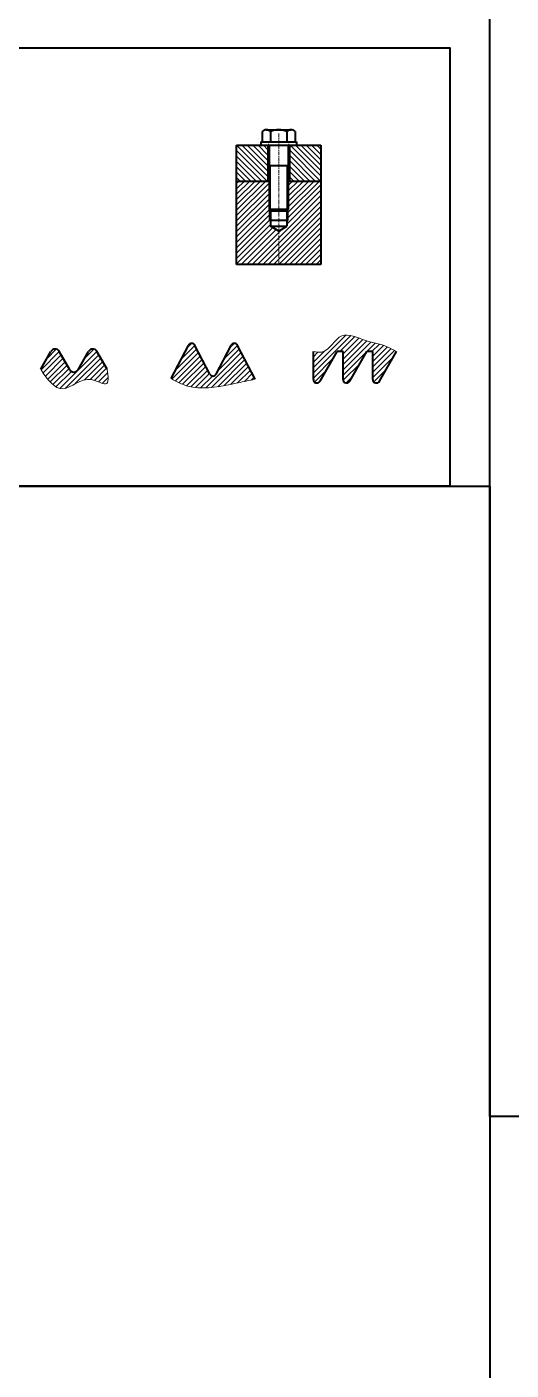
# Model space of a CAD drawing. Header units: millimetres. Extents: x -11382 to 23553, y -372 to 10786.
# Drawn here: x 118 to 524, y 3227 to 4355 of the extents above; entities that cross this region are included whole.
import ezdxf

# ---------------------------------------------------------------- set-up
doc = ezdxf.new("R2010")
doc.units = ezdxf.units.MM
doc.header["$LTSCALE"] = 0.2
doc.linetypes.add('CENTER', pattern=[50.8, 31.75, -6.35, 6.35, -6.35])
doc.linetypes.add('HIDDEN', pattern=[9.525, 6.35, -3.175])
for name, color, linetype, lineweight in [('đướng nét đứt', 4, 'HIDDEN', 20), ('đường bao thấy', 7, 'Continuous', 40), ('đường mặt cắt', 160, 'Continuous', 15), ('đường nét mảnh', 220, 'Continuous', 15), ('đường nét tâm', 137, 'CENTER', 15)]:
    doc.layers.add(name, color=color, linetype=linetype, lineweight=lineweight)
pattern_1 = [(135, (336.6813, 562.245), (-2.245064, -2.245064), [])]
pattern_2 = [(45, (336.6813, 562.245), (-2.245064, 2.245064), [])]

msp = doc.modelspace()

# ---------------------------------------------------------------- hatches: boundary and pattern name
at = {"layer": 'đường mặt cắt', "ltscale": 0.5}
h = msp.add_hatch(dxfattribs=at)
h.set_pattern_fill('ANSI31', color=256, angle=90, style=0)
h.set_pattern_definition(pattern_1)
h.paths.add_polyline_path([(320.006, 4255.718), (315.15, 4255.718), (293.686, 4255.718), (293.686, 4225.718), (320.006, 4225.718)])
h = msp.add_hatch(dxfattribs=at)
h.set_pattern_fill('ANSI31', color=256, angle=90, style=0)
h.set_pattern_definition(pattern_1)
h.paths.add_polyline_path([(338.006, 4225.718), (364.326, 4225.718), (364.326, 4255.718), (338.006, 4255.718)])
h = msp.add_hatch(dxfattribs=at)
h.set_pattern_fill('ANSI31', color=256, style=0)
h.set_pattern_definition(pattern_2)
h.paths.add_polyline_path([(321.006, 4225.718), (293.686, 4225.718), (293.686, 4155.718), (329.006, 4155.718), (329.006, 4183.632), (322.206, 4187.718), (322.206, 4192.718), (321.006, 4192.718), (321.006, 4202.076)])
h = msp.add_hatch(dxfattribs=at)
h.set_pattern_fill('ANSI31', color=256, style=0)
h.set_pattern_definition(pattern_2)
h.paths.add_polyline_path([(364.326, 4225.718), (337.006, 4225.718), (337.006, 4202.076), (337.006, 4192.718), (335.806, 4192.718), (335.806, 4187.718), (329.006, 4183.632), (329.006, 4155.718), (364.326, 4155.718)])
h = msp.add_hatch(dxfattribs=at)
h.set_pattern_fill('ANSI31', color=256, style=0)
h.set_pattern_definition([(45, (476.289, 452.245), (-2.245064, 2.245064), [])])
h.paths.add_polyline_path([(322.206, 4200.718), (321.006, 4202.076), (321.006, 4192.718), (322.206, 4192.718)])
h.paths.add_polyline_path([(337.006, 4202.076), (335.806, 4200.718), (335.806, 4192.718), (337.006, 4192.718)])
h = msp.add_hatch(dxfattribs=at)
h.set_pattern_fill('ANSI31', color=256, style=0)
h.set_pattern_definition([(45, (490.6596, 452.4376), (-2.245064, 2.245064), [])])
edge = h.paths.add_edge_path()
edge.add_spline(control_points=[(358.055, 4082.387), (360.567, 4081.985), (370.529, 4080.39), (379.921, 4102.294), (401.882, 4090.23), (417.298, 4088.663), (425.291, 4083.905), (427.839, 4082.387)], knot_values=[0, 0, 0, 0, 7.25716965, 28.78325729, 49.22836826, 67.98415462, 76.76437951, 76.76437951, 76.76437951, 76.76437951], degree=3, periodic=0)
edge.add_line((427.839, 4082.387), (413.509, 4057.567))
edge.add_arc((410.911, 4059.067), 3, 180, 330, ccw=False)
edge.add_line((407.911, 4059.067), (407.911, 4082.387))
edge.add_line((407.911, 4082.387), (402.911, 4082.387))
edge.add_line((402.911, 4082.387), (388.581, 4057.567))
edge.add_arc((385.983, 4059.067), 3, 180, 330, ccw=False)
edge.add_line((382.983, 4059.067), (382.983, 4082.387))
edge.add_line((382.983, 4082.387), (377.983, 4082.387))
edge.add_line((377.983, 4082.387), (363.653, 4057.567))
edge.add_arc((361.055, 4059.067), 3, 180, 330, ccw=False)
edge.add_line((358.055, 4059.067), (358.055, 4082.387))
h = msp.add_hatch(dxfattribs=at)
h.set_pattern_fill('ANSI31', color=256, style=0)
h.set_pattern_definition([(45, (465.0074, 454.923), (-2.245064, 2.245064), [])])
edge = h.paths.add_edge_path()
edge.add_spline(control_points=[(238.795, 4059.776), (243.25, 4057.149), (258.377, 4049.534), (281.226, 4053.194), (299.662, 4057.263), (306.708, 4058.707), (309.291, 4059.229)], knot_values=[8.43996424, 8.43996424, 8.43996424, 8.43996424, 23.73368974, 59.31554497, 73.01024796, 80.91322341, 80.91322341, 80.91322341, 80.91322341], degree=3, periodic=0)
edge.add_line((309.291, 4059.229), (294.481, 4087.678))
edge.add_arc((291.82, 4086.293), 3, 27.5, 152.5)
edge.add_line((289.159, 4087.678), (276.562, 4063.479))
edge.add_arc((273.901, 4064.864), 3, 207.5, 332.5, ccw=False)
edge.add_line((271.24, 4063.479), (258.642, 4087.678))
edge.add_arc((255.981, 4086.293), 3, 27.5, 152.5)
edge.add_line((253.32, 4087.678), (238.795, 4059.776))
h = msp.add_hatch(dxfattribs=at)
h.set_pattern_fill('ANSI31', color=256, style=0)
h.set_pattern_definition([(45, (446.0254, 463.767), (-2.245064, 2.245064), [])])
edge = h.paths.add_edge_path()
edge.add_line((153.698, 4067.211), (144.813, 4082.6))
edge.add_arc((141.349, 4080.6), 4, 30, 150)
edge.add_line((137.885, 4082.6), (129.284, 4067.703))
edge.add_spline(control_points=[(129.284, 4067.703), (135.118, 4058.763), (146.883, 4042.781), (166.557, 4065.026), (186.916, 4051.01), (186.123, 4061.295), (185.113, 4067.578)], knot_values=[2.89202856, 2.89202856, 2.89202856, 2.89202856, 28.45257184, 53.5475979, 66.13124945, 79.78456816, 79.78456816, 79.78456816, 79.78456816], degree=3, periodic=0)
edge.add_line((185.113, 4067.578), (176.44, 4082.6))
edge.add_arc((172.976, 4080.6), 4, 30, 150)
edge.add_line((169.512, 4082.6), (160.627, 4067.211))
edge.add_arc((157.162, 4069.211), 4, 210, 330, ccw=False)

# ---------------------------------------------------------------- linework, layer by layer
at = {"layer": 'đướng nét đứt'}
for p, q in [((320.506, 4258.718), (320.506, 4255.718)), ((337.506, 4258.718), (337.506, 4255.718))]:
    msp.add_line(p, q, dxfattribs=at)
at = {"layer": 'đường bao thấy'}
for p, q in [((315.15, 4267.251), (315.15, 4258.718)), ((318.614, 4268.718), (339.398, 4268.718)), ((322.078, 4267.251), (322.078, 4258.718)), ((335.934, 4267.251), (335.934, 4258.718)), ((342.862, 4267.251), (342.862, 4258.718)), ((314.006, 4258.718), (344.006, 4258.718)), ((314.006, 4258.718), (314.006, 4255.718)), ((314.006, 4255.718), (344.006, 4255.718)), ((315.15, 4258.718), (342.862, 4258.718)), ((344.006, 4258.718), (344.006, 4255.718)), ((321.006, 4238.718), (337.006, 4238.718)), ((322.206, 4200.718), (321.006, 4202.076)), ((321.006, 4202.076), (337.006, 4202.076)), ((322.206, 4202.076), (322.206, 4187.718)), ((322.206, 4200.718), (335.806, 4200.718)), ((337.006, 4202.076), (335.806, 4200.718)), ((335.806, 4202.076), (335.806, 4187.718))]:
    msp.add_line(p, q, dxfattribs=at)
at = {"layer": 'đường bao thấy', "ltscale": 0.5}
for p, q in [((293.686, 4255.718), (364.326, 4255.718)), ((293.686, 4155.718), (293.686, 4255.718)), ((320.006, 4255.718), (320.006, 4225.718)), ((321.006, 4255.718), (321.006, 4202.076)), ((337.006, 4255.718), (337.006, 4202.076)), ((338.006, 4255.718), (338.006, 4225.718)), ((364.326, 4255.718), (364.326, 4155.718)), ((293.686, 4225.718), (322.206, 4225.718)), ((335.806, 4225.718), (364.326, 4225.718)), ((321.006, 4192.718), (337.006, 4192.718)), ((322.206, 4187.718), (335.806, 4187.718)), ((329.006, 4183.632), (322.206, 4187.718)), ((329.006, 4183.632), (335.806, 4187.718)), ((364.326, 4155.718), (293.686, 4155.718)), ((238.795, 4059.776), (253.32, 4087.678)), ((271.24, 4063.479), (258.642, 4087.678)), ((276.562, 4063.479), (289.159, 4087.678)), ((309.291, 4059.229), (294.481, 4087.678)), ((129.284, 4067.703), (137.885, 4082.6)), ((153.698, 4067.211), (144.813, 4082.6)), ((160.627, 4067.211), (169.512, 4082.6)), ((185.113, 4067.578), (176.44, 4082.6)), ((358.055, 4059.067), (358.055, 4082.387)), ((363.653, 4057.567), (377.983, 4082.387)), ((382.983, 4082.387), (377.983, 4082.387)), ((382.983, 4059.067), (382.983, 4082.387)), ((388.581, 4057.567), (402.911, 4082.387)), ((407.911, 4082.387), (402.911, 4082.387)), ((407.911, 4059.067), (407.911, 4082.387)), ((413.509, 4057.567), (427.839, 4082.387))]:
    msp.add_line(p, q, dxfattribs=at)
for points in [[(506.167, 5626.056), (2171.182, 5626.056), (2171.182, 3439.952), (506.167, 3439.952)], [(-134.97, 4337.496), (472.603, 4337.496), (472.603, 3969.477), (-134.97, 3969.477)], [(-1640.551, 3969.477), (506.167, 3969.477), (506.167, 1397.743), (-1640.551, 1397.743)]]:
    msp.add_lwpolyline(points, close=True, dxfattribs=at)
at = {"layer": 'đường bao thấy'}
for centre, radius, start, end in [((318.614, 4263.895), 4.823, 44.09568, 135.90432), ((329.006, 4251.625), 17.093, 66.089006, 113.910994), ((339.398, 4263.895), 4.823, 44.09568, 135.90432)]:
    msp.add_arc(centre, radius, start, end, dxfattribs=at)
at = {"layer": 'đường bao thấy', "ltscale": 0.5}
for centre, radius, start, end in [((255.981, 4086.293), 3, 27.5, 152.5), ((291.82, 4086.293), 3, 27.5, 152.5), ((141.349, 4080.6), 4, 30, 150), ((172.976, 4080.6), 4, 30, 150), ((157.162, 4069.211), 4, 210, 330), ((273.901, 4064.864), 3, 207.5, 332.5), ((361.055, 4059.067), 3, 180, 330), ((385.983, 4059.067), 3, 180, 330), ((410.911, 4059.067), 3, 180, 330)]:
    msp.add_arc(centre, radius, start, end, dxfattribs=at)
at = {"layer": 'đường nét mảnh'}
for p, q in [((322.206, 4238.718), (322.206, 4202.076)), ((335.806, 4238.718), (335.806, 4202.076))]:
    msp.add_line(p, q, dxfattribs=at)
at = {"layer": 'đường nét mảnh', "ltscale": 0.5}
for p, q in [((321.006, 4202.076), (321.006, 4192.718)), ((337.006, 4202.076), (337.006, 4192.718))]:
    msp.add_line(p, q, dxfattribs=at)
msp.add_spline([(358.055, 4082.387), (365.306, 4082.096), (382.014, 4095.67), (402.063, 4091.664), (420.107, 4086.547), (427.839, 4082.387)], degree=3, dxfattribs=at)
for points, knots in [([(129.284, 4067.703), (135.118, 4058.763), (146.883, 4042.781), (166.557, 4065.026), (186.916, 4051.01), (186.123, 4061.295), (185.113, 4067.578)], [2.89202856, 2.89202856, 2.89202856, 2.89202856, 28.45257184, 53.5475979, 66.13124945, 79.78456816, 79.78456816, 79.78456816, 79.78456816]), ([(238.795, 4059.776), (243.25, 4057.149), (258.377, 4049.534), (281.226, 4053.194), (299.662, 4057.263), (306.708, 4058.707), (309.291, 4059.229)], [8.43996424, 8.43996424, 8.43996424, 8.43996424, 23.73368974, 59.31554497, 73.01024796, 80.91322341, 80.91322341, 80.91322341, 80.91322341])]:
    msp.add_open_spline(points, degree=3, knots=knots, dxfattribs=at)
at = {"layer": 'đường nét tâm', "ltscale": 0.5}
msp.add_line((329.006, 4265.718), (329.006, 4155.718), dxfattribs=at)

doc.saveas('drawing.dxf')
